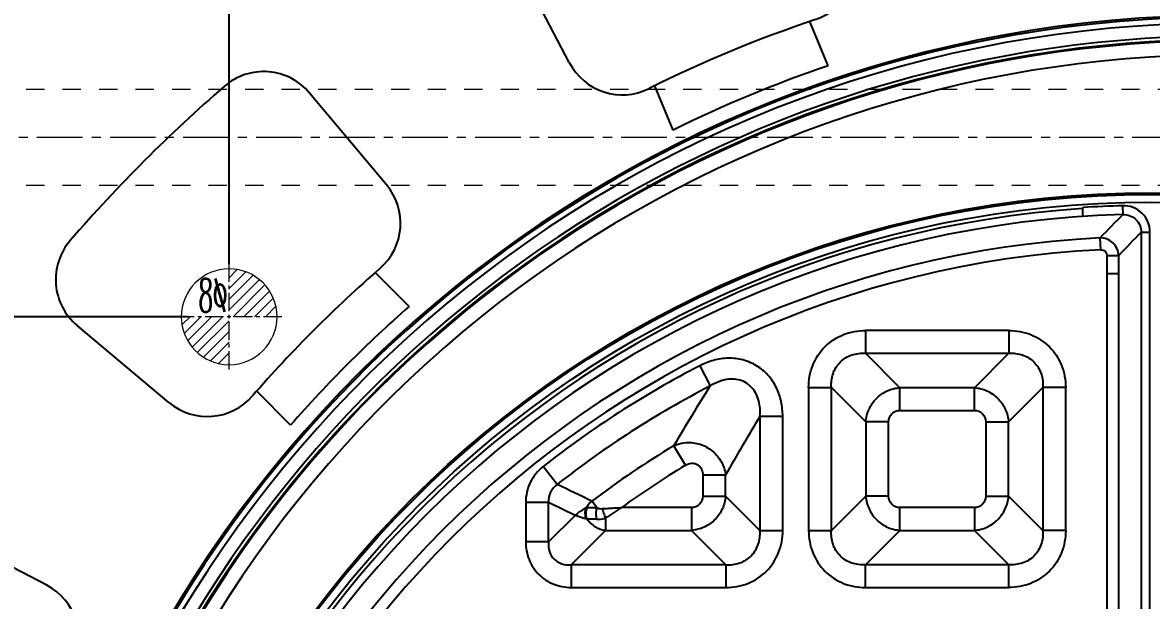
# Model space of a CAD drawing. Header units: millimetres. Extents: x 2141 to 4292, y -4498 to 2648.
# Drawn here: x 3454.8 to 3549.1, y -727.4 to -679.2 of the extents above; entities that cross this region are included whole.
import ezdxf

# ---------------------------------------------------------------- set-up
doc = ezdxf.new("R2010")
doc.units = ezdxf.units.MM
doc.header["$LTSCALE"] = 16.335
doc.header["$PDMODE"] = 3
doc.header["$PDSIZE"] = 0.3125
doc.linetypes.add('CENTER', pattern=[0.6, 0.375, -0.075, 0.075, -0.075])
doc.linetypes.add('HIDDEN', pattern=[0.2, 0.1, -0.1])
doc.layers.get('0').update_dxf_attribs({"linetype": 'CONTINUOUS'})
doc.layers.get('Defpoints').update_dxf_attribs({"linetype": 'CONTINUOUS'})
doc.layers.add('11', color=7, linetype='CONTINUOUS')
doc.layers.add('cool', color=153, linetype='HIDDEN', lineweight=9)
doc.layers.add('epin', color=13, linetype='CONTINUOUS', lineweight=9)
doc.styles.get("Standard").update_dxf_attribs({"font": 'txt', "width": 0.8})
doc.styles.add('TXT05', font='txt.shx', dxfattribs={"width": 0.5, "bigfont": 'gbcbig.shx'})
doc.dimstyles.get("Standard").update_dxf_attribs({"dimtxt": 0.15625, "dimasz": 0.1875, "dimexe": 0.125, "dimexo": 0.0625, "dimtad": 0, "dimtih": 1, "dimtoh": 1, "dimdsep": 46, "dimtxsty": 'Standard', "dimcen": 0.09, "dimadec": 0, "dimazin": 0, "dimtp": 0.01, "dimtm": 0.01, "dimtfac": 1, "dimtofl": 0, "dimtmove": 0, "dimatfit": 3, "dimfxl": 0, "dimtolj": 1, "dimarcsym": 0})

# ---------------------------------------------------------------- blocks, each defined once
blk = doc.blocks.new('epin_ejp_8')
at = {"layer": 'epin'}
h = blk.add_hatch(dxfattribs=at)
h.set_pattern_fill('_ANSI31', color=123, scale=0.2, angle=90, style=0)
h.set_pattern_definition([(135, (-3609.8168, 780.7174), (-0.44901281, -0.44901281), [])])
h.paths.add_polyline_path([(0, 4, 0.414214), (-4, 0), (0, 0)])
h.paths.add_polyline_path([(4, 0), (0, 0), (0, -4, 0.414214)])
at = {"layer": 'epin', "color": 1, "linetype": 'CENTER', "ltscale": 0.248791}
for p, q in [((0, -4.4), (0, 4.4)), ((-4.4, 0), (4.4, 0))]:
    blk.add_line(p, q, dxfattribs=at)
at = {"layer": 'epin'}
blk.add_circle((0, 0), 4, dxfattribs=at)
at = {"layer": 'epin', "color": 6, "style": 'TXT05', "width": 0.5}
blk.add_text('%%c8', height=2.8, dxfattribs=at).set_placement((0.16, 0.4))
blk = doc.blocks.new('*D115')
at = {"color": 4, "lineweight": -2}
blk.add_line((3468.659, -703.718), (3385.615, -703.718), dxfattribs=at)
at = {"layer": 'Defpoints', "color": 0}
for p in [(3385.615, -703.718), (3468.659, -703.718), (3555.085, -785.718)]:
    blk.add_point(p, dxfattribs=at)
at = {"color": 6, "insert": (3378.282, -703.718), "char_height": 5, "attachment_point": 5}
blk.add_mtext('\\A1;82.00', dxfattribs=at)
blk = doc.blocks.new('*D116')
at = {"color": 4, "lineweight": -2}
blk.add_line((3445.118, -688.718), (3385.615, -688.718), dxfattribs=at)
at = {"layer": 'Defpoints', "color": 0}
for p in [(3385.615, -688.718), (3445.118, -688.718), (3555.085, -785.718)]:
    blk.add_point(p, dxfattribs=at)
at = {"color": 6, "insert": (3378.282, -688.718), "char_height": 5, "attachment_point": 5}
blk.add_mtext('\\A1;97.00', dxfattribs=at)
blk = doc.blocks.new('*D117')
at = {"color": 4, "lineweight": -2}
blk.add_line((3507.659, -674.718), (3385.615, -674.718), dxfattribs=at)
at = {"layer": 'Defpoints', "color": 0}
for p in [(3385.615, -674.718), (3507.659, -674.718), (3555.085, -785.718)]:
    blk.add_point(p, dxfattribs=at)
at = {"color": 6, "insert": (3378.282, -674.718), "char_height": 5, "attachment_point": 5}
blk.add_mtext('\\A1;111.00', dxfattribs=at)
blk = doc.blocks.new('*D118')
at = {"color": 4, "lineweight": -2}
blk.add_line((3550.685, -668.718), (3385.615, -668.718), dxfattribs=at)
at = {"layer": 'Defpoints', "color": 0}
for p in [(3385.615, -668.718), (3550.685, -668.718), (3555.085, -785.718)]:
    blk.add_point(p, dxfattribs=at)
at = {"color": 6, "insert": (3377.615, -668.718), "char_height": 5, "attachment_point": 5}
blk.add_mtext('\\A1;117.00', dxfattribs=at)
blk = doc.blocks.new('*D119')
at = {"color": 4, "lineweight": -2}
for p, q in [((3395.615, -661.758), (3385.615, -661.758)), ((3405.615, -667.718), (3395.615, -661.758)), ((3423.709, -667.718), (3405.615, -667.718))]:
    blk.add_line(p, q, dxfattribs=at)
at = {"layer": 'Defpoints', "color": 0}
for p in [(3385.615, -661.758), (3423.709, -667.718), (3555.085, -785.718)]:
    blk.add_point(p, dxfattribs=at)
at = {"color": 6, "insert": (3377.615, -661.758), "char_height": 5, "attachment_point": 5}
blk.add_mtext('\\A1;118.00', dxfattribs=at)
blk = doc.blocks.new('*D113')
at = {"color": 4, "lineweight": -2}
for p, q in [((3512.059, -628.89), (3512.059, -618.89)), ((3512.089, -638.89), (3512.059, -628.89)), ((3512.089, -670.36), (3512.089, -638.89))]:
    blk.add_line(p, q, dxfattribs=at)
at = {"layer": 'Defpoints', "color": 0}
for p in [(3512.059, -618.89), (3512.089, -670.36), (3555.085, -785.718)]:
    blk.add_point(p, dxfattribs=at)
at = {"color": 6, "insert": (3512.059, -611.556), "char_height": 5, "attachment_point": 5, "rotation": 90}
blk.add_mtext('\\A1;43.00', dxfattribs=at)
blk = doc.blocks.new('*D125')
at = {"color": 4, "lineweight": -2}
for p, q in [((3473.059, -628.89), (3473.059, -618.89)), ((3472.089, -638.89), (3473.059, -628.89)), ((3472.089, -699.318), (3472.089, -638.89))]:
    blk.add_line(p, q, dxfattribs=at)
at = {"layer": 'Defpoints', "color": 0}
for p in [(3473.059, -618.89), (3472.089, -699.318), (3555.085, -785.718)]:
    blk.add_point(p, dxfattribs=at)
at = {"color": 6, "insert": (3473.059, -611.556), "char_height": 5, "attachment_point": 5, "rotation": 90}
blk.add_mtext('\\A1;83.00', dxfattribs=at)
blk = doc.blocks.new('*D126')
at = {"color": 4, "lineweight": -2}
for p, q in [((3451.059, -628.89), (3451.059, -618.89)), ((3450.089, -638.89), (3451.059, -628.89)), ((3450.089, -733.318), (3450.089, -638.89))]:
    blk.add_line(p, q, dxfattribs=at)
at = {"layer": 'Defpoints', "color": 0}
for p in [(3451.059, -618.89), (3450.089, -733.318), (3555.085, -785.718)]:
    blk.add_point(p, dxfattribs=at)
at = {"color": 6, "insert": (3451.059, -610.556), "char_height": 5, "attachment_point": 5, "rotation": 90}
blk.add_mtext('\\A1;105.00', dxfattribs=at)
blk = doc.blocks.new('*D127')
at = {"color": 4, "lineweight": -2}
blk.add_line((3426.585, -658.918), (3426.585, -618.89), dxfattribs=at)
at = {"layer": 'Defpoints', "color": 0}
for p in [(3426.585, -618.89), (3426.585, -658.918), (3555.085, -785.718)]:
    blk.add_point(p, dxfattribs=at)
at = {"color": 6, "insert": (3426.585, -609.89), "char_height": 5, "attachment_point": 5, "rotation": 90}
blk.add_mtext('\\A1;128.50', dxfattribs=at)
blk = doc.blocks.new('*D131')
at = {"color": 4, "lineweight": -2}
for p, q in [((3437.786, -630.751), (3437.786, -620.751)), ((3432.084, -640.751), (3437.786, -630.751)), ((3432.084, -776.718), (3432.084, -640.751))]:
    blk.add_line(p, q, dxfattribs=at)
at = {"layer": 'Defpoints', "color": 0}
for p in [(3437.786, -620.751), (3432.084, -776.718), (3555.085, -785.718)]:
    blk.add_point(p, dxfattribs=at)
at = {"color": 6, "insert": (3437.786, -612.084), "char_height": 5, "attachment_point": 5, "rotation": 90}
blk.add_mtext('\\A1;123.00', dxfattribs=at)
blk = doc.blocks.new('4')
at = {"layer": '11', "color": 3, "linetype": 'Continuous'}
for p, q in [((-12.852, 216.652), (-13.724, 226.616)), ((12.852, 216.656), (13.724, 226.619)), ((-7, 208.127), (-7, 212.136)), ((7, 208.13), (7, 212.139))]:
    blk.add_line(p, q, dxfattribs=at)
for centre, radius, start, end in [((-8.743, 227.051), 5, 94.10934, 185), ((0.026, 105), 127.366, 85.91485, 94.10934), ((8.743, 227.055), 5, 355, 85.91485), ((-7.871, 217.088), 5, 185, 274.03007), ((7.871, 217.092), 5, 265.99628, 355), ((0.026, 105), 107.366, 85.99628, 94.03007), ((0.026, 105), 103.366, 86.13132, 93.8975)]:
    blk.add_arc(centre, radius, start, end, dxfattribs=at)

msp = doc.modelspace()

# ---------------------------------------------------------------- linework, layer by layer
at = {"layer": '11', "color": 7, "linetype": 'Continuous'}
for p, q in [((3546.678, -694.443), (3546.699, -695.185)), ((3543.357, -694.599), (3543.357, -694.684)), ((3544.845, -698.12), (3544.794, -697.132)), ((3548.217, -696.662), (3548.217, -775.896)), ((3548.217, -696.662), (3548.96, -696.662)), ((3548.96, -775.896), (3548.96, -696.662)), ((3545.357, -698.607), (3545.357, -774.026)), ((3545.357, -698.607), (3546.347, -698.607)), ((3546.347, -774.03), (3546.347, -698.607)), ((3545.357, -700.096), (3546.347, -700.096)), ((3525.213, -704.864), (3525.213, -706.765)), ((3537.171, -704.864), (3525.213, -704.864)), ((3537.171, -704.864), (3537.171, -706.765)), ((3525.213, -706.765), (3528.086, -709.638)), ((3525.213, -706.765), (3537.171, -706.765)), ((3534.298, -709.638), (3537.171, -706.765)), ((3511.37, -707.808), (3512.243, -709.496)), ((3520.462, -709.615), (3520.462, -721.573)), ((3520.462, -709.615), (3522.362, -709.615)), ((3522.362, -721.573), (3522.362, -709.615)), ((3525.235, -712.488), (3522.362, -709.615)), ((3540.021, -709.615), (3537.148, -712.488)), ((3540.021, -709.615), (3540.021, -721.573)), ((3541.922, -709.615), (3540.021, -709.615)), ((3541.922, -721.573), (3541.922, -709.615)), ((3528.086, -711.538), (3528.086, -709.638)), ((3534.298, -709.638), (3528.086, -709.638)), ((3534.298, -711.538), (3534.298, -709.638)), ((3516.404, -712.028), (3516.404, -721.573)), ((3516.404, -712.028), (3518.304, -712.028)), ((3518.304, -721.573), (3518.304, -712.028)), ((3528.086, -711.538), (3534.298, -711.538)), ((3525.235, -712.488), (3525.235, -718.7)), ((3527.136, -712.488), (3525.235, -712.488)), ((3527.136, -718.7), (3527.136, -712.488)), ((3535.248, -712.488), (3535.248, -718.7)), ((3535.248, -712.488), (3537.148, -712.488)), ((3537.148, -718.7), (3537.148, -712.488)), ((3510.19, -716.109), (3509.21, -714.481)), ((3499.47, -717.724), (3498.294, -716.231)), ((3511.63, -716.923), (3511.63, -718.7)), ((3511.63, -716.923), (3513.531, -716.923)), ((3513.531, -718.7), (3513.531, -716.923)), ((3511.63, -718.7), (3513.531, -718.7)), ((3513.531, -718.7), (3516.404, -721.573)), ((3522.362, -721.573), (3525.235, -718.7)), ((3527.136, -718.7), (3525.235, -718.7)), ((3535.248, -718.7), (3537.148, -718.7)), ((3537.148, -718.7), (3540.021, -721.573)), ((3496.844, -719.217), (3496.844, -722.523)), ((3498.745, -719.217), (3496.844, -719.217)), ((3498.745, -722.523), (3498.745, -719.217)), ((3500.964, -720.304), (3498.745, -719.217)), ((3501.989, -719.649), (3502.777, -719.65)), ((3502.777, -719.65), (3502.37, -719.113)), ((3510.68, -719.65), (3504.837, -719.65)), ((3510.68, -719.65), (3510.68, -721.551)), ((3528.086, -721.551), (3528.086, -719.65)), ((3534.298, -719.65), (3528.086, -719.65)), ((3534.298, -719.65), (3534.298, -721.551)), ((3498.745, -722.523), (3500.964, -720.304)), ((3502.777, -720.628), (3501.989, -720.628)), ((3503.518, -720.518), (3503.518, -721.551)), ((3503.518, -721.551), (3500.645, -724.424)), ((3503.518, -721.551), (3510.68, -721.551)), ((3513.553, -724.424), (3510.68, -721.551)), ((3516.404, -721.573), (3518.304, -721.573)), ((3520.462, -721.573), (3522.362, -721.573)), ((3528.086, -721.551), (3525.213, -724.424)), ((3528.086, -721.551), (3534.298, -721.551)), ((3537.171, -724.424), (3534.298, -721.551)), ((3541.922, -721.573), (3540.021, -721.573)), ((3498.745, -722.523), (3496.844, -722.523)), ((3500.645, -724.424), (3500.645, -726.324)), ((3513.553, -724.424), (3500.645, -724.424)), ((3513.553, -724.424), (3513.553, -726.324)), ((3525.213, -726.324), (3525.213, -724.424)), ((3537.171, -724.424), (3525.213, -724.424)), ((3537.171, -726.324), (3537.171, -724.424)), ((3500.645, -726.324), (3513.553, -726.324)), ((3525.213, -726.324), (3537.171, -726.324))]:
    msp.add_line(p, q, dxfattribs=at)
for radius in [87.342, 87.216, 86.564]:
    msp.add_circle((3549.081, -780.718), radius, dxfattribs=at)
for centre, radius, start, end in [((3555.111, -780.718), 102.032, 15.93718, 173.82065), ((3555.111, -780.718), 102.166, 11.51801, 171.23114), ((3555.111, -780.718), 101.53, 16.85876, 173.82581), ((3555.111, -780.718), 100.442, 17.04696, 159.08959), ((3555.111, -780.718), 100.141, 16.58737, 159.08959), ((3555.111, -780.718), 100.057, 13.76735, 158.94397), ((3555.111, -780.718), 98.859, 11.90883, 158.81116), ((3549.081, -780.718), 86.309, 91.59517, 93.80239), ((3549.081, -780.718), 86.224, 93.80612, 176.19392), ((3549.081, -780.718), 85.566, 91.59517, 178.40483), ((3714.353, -861.114), 235.882, 135.29621, 135.9578), ((3549.081, -780.716), 83.694, 92.93581, 177.06419), ((3714.026, -857.922), 231.295, 135.79661, 136.46512), ((3549.081, -780.716), 82.705, 92.93581, 177.06419), ((3549.081, -780.718), 82.085, 117.34893, 128.22237), ((3549.081, -780.718), 80.184, 117.34891, 128.22238), ((3663.939, -805.228), 179.377, 147.7448, 149.60868), ((3666.284, -803.291), 175.479, 148.66252, 150.51576), ((3549.081, -780.718), 77.311, 121.04538, 127.17051), ((3549.081, -780.718), 75.411, 121.04547, 125.92336), ((3341.572, -1051.135), 368.91, 64.15909, 64.65859), ((3568.603, -817.975), 117.191, 122.96436, 123.73617)]:
    msp.add_arc(centre, radius, start, end, dxfattribs=at)
for points, knots in [([(3548.96, -696.662), (3548.96, -696.367), (3548.843, -695.772), (3548.335, -695.022), (3547.571, -694.534), (3546.972, -694.434), (3546.678, -694.443)], [0, 0, 0, 0, 0.24999, 0.499998, 0.750008, 1, 1, 1, 1]), ([(3543.358, -695.329), (3543.363, -695.303), (3543.363, -695.228), (3543.365, -695.087), (3543.361, -694.898), (3543.359, -694.758), (3543.357, -694.684)], [0, 0, 0, 0, 0.121498, 0.348017, 0.653501, 1, 1, 1, 1]), ([(3546.699, -695.185), (3546.895, -695.176), (3547.296, -695.24), (3547.813, -695.558), (3548.147, -696.067), (3548.22, -696.465), (3548.217, -696.662)], [0, 0, 0, 0, 0.249758, 0.500054, 0.750289, 1, 1, 1, 1]), ([(3546.347, -698.607), (3546.343, -698.411), (3546.251, -698.015), (3545.898, -697.525), (3545.39, -697.197), (3544.99, -697.126), (3544.794, -697.132)], [0, 0, 0, 0, 0.249501, 0.500004, 0.750504, 1, 1, 1, 1]), ([(3544.845, -698.12), (3544.91, -698.119), (3545.043, -698.137), (3545.217, -698.241), (3545.33, -698.41), (3545.355, -698.542), (3545.357, -698.607)], [0, 0, 0, 0, 0.250037, 0.499988, 0.749995, 1, 1, 1, 1]), ([(3520.462, -709.615), (3520.462, -708.994), (3520.687, -707.738), (3521.731, -706.133), (3523.336, -705.089), (3524.592, -704.864), (3525.213, -704.864)], [0, 0, 0, 0, 0.250128, 0.500002, 0.74987, 1, 1, 1, 1]), ([(3537.171, -704.864), (3537.792, -704.864), (3539.048, -705.089), (3540.653, -706.133), (3541.697, -707.738), (3541.922, -708.994), (3541.922, -709.615)], [0, 0, 0, 0, 0.250128, 0.500002, 0.74987, 1, 1, 1, 1]), ([(3522.362, -709.615), (3522.34, -709.236), (3522.421, -708.455), (3523.032, -707.434), (3524.053, -706.824), (3524.834, -706.742), (3525.213, -706.765)], [0, 0, 0, 0, 0.24931, 0.500088, 0.750809, 1, 1, 1, 1]), ([(3537.171, -706.765), (3537.55, -706.742), (3538.138, -706.806), (3538.839, -707.127), (3539.449, -707.606), (3539.962, -708.456), (3540.045, -709.236), (3540.021, -709.615)], [0, 0, 0, 0, 0.248846, 0.374743, 0.500927, 0.751304, 1, 1, 1, 1]), ([(3518.304, -712.028), (3518.293, -711.615), (3518.218, -710.787), (3517.817, -709.6), (3517.114, -708.562), (3516.152, -707.755), (3514.994, -707.264), (3513.748, -707.13), (3512.511, -707.312), (3511.739, -707.622), (3511.37, -707.808)], [0, 0, 0, 0, 0.125119, 0.250062, 0.375157, 0.500179, 0.625152, 0.750127, 0.875042, 1, 1, 1, 1]), ([(3513.299, -709.03), (3513.208, -709.054), (3512.839, -709.17), (3512.491, -709.343), (3512.244, -709.496)], [0, 0, 0, 0, 0.246244, 1, 1, 1, 1]), ([(3516.404, -712.027), (3516.437, -711.603), (3516.4, -710.947), (3516.101, -710.135), (3515.73, -709.593), (3515.211, -709.18), (3514.391, -708.872), (3513.713, -708.918), (3513.299, -709.029)], [0, 0, 0, 0, 0.24741, 0.372541, 0.498408, 0.624755, 0.751034, 1, 1, 1, 1]), ([(3525.235, -712.488), (3525.26, -712.127), (3525.445, -711.403), (3526.084, -710.486), (3527.001, -709.847), (3527.725, -709.662), (3528.086, -709.638)], [0, 0, 0, 0, 0.248747, 0.500042, 0.751306, 1, 1, 1, 1]), ([(3534.298, -709.638), (3534.659, -709.662), (3535.383, -709.847), (3536.3, -710.486), (3536.939, -711.403), (3537.124, -712.127), (3537.148, -712.488)], [0, 0, 0, 0, 0.248747, 0.500042, 0.751306, 1, 1, 1, 1]), ([(3527.136, -712.488), (3527.136, -712.245), (3527.328, -711.73), (3527.843, -711.538), (3528.086, -711.538)], [0, 0, 0, 0, 0.500117, 1, 1, 1, 1]), ([(3534.298, -711.538), (3534.541, -711.538), (3535.056, -711.73), (3535.248, -712.245), (3535.248, -712.488)], [0, 0, 0, 0, 0.500117, 1, 1, 1, 1]), ([(3509.21, -714.481), (3509.29, -714.444), (3509.621, -714.31), (3509.976, -714.238), (3510.243, -714.22)], [0, 0, 0, 0, 0.248218, 1, 1, 1, 1]), ([(3510.243, -714.22), (3510.632, -714.194), (3511.432, -714.296), (3512.483, -714.876), (3513.246, -715.79), (3513.489, -716.545), (3513.531, -716.923)], [0, 0, 0, 0, 0.250851, 0.504398, 0.755317, 1, 1, 1, 1]), ([(3510.19, -716.109), (3510.339, -716.028), (3510.589, -715.942), (3510.932, -715.954), (3511.177, -716.045), (3511.379, -716.208), (3511.567, -716.496), (3511.624, -716.754), (3511.63, -716.923)], [0, 0, 0, 0, 0.249283, 0.374749, 0.50004, 0.625485, 0.750813, 1, 1, 1, 1]), ([(3498.294, -716.231), (3497.848, -716.582), (3497.103, -717.498), (3496.844, -718.649), (3496.844, -719.217)], [0, 0, 0, 0, 0.500008, 1, 1, 1, 1]), ([(3499.47, -717.724), (3499.237, -717.89), (3498.841, -718.341), (3498.731, -718.931), (3498.745, -719.217)], [0, 0, 0, 0, 0.500013, 1, 1, 1, 1]), ([(3513.531, -718.7), (3513.507, -719.062), (3513.321, -719.786), (3512.683, -720.703), (3511.766, -721.341), (3511.042, -721.526), (3510.68, -721.551)], [0, 0, 0, 0, 0.248747, 0.500042, 0.751306, 1, 1, 1, 1]), ([(3511.63, -718.7), (3511.63, -718.943), (3511.438, -719.458), (3510.924, -719.65), (3510.68, -719.65)], [0, 0, 0, 0, 0.500117, 1, 1, 1, 1]), ([(3525.235, -718.7), (3525.26, -719.061), (3525.446, -719.785), (3526.086, -720.7), (3527.001, -721.34), (3527.725, -721.526), (3528.086, -721.551)], [0, 0, 0, 0, 0.24869, 0.500003, 0.751313, 1, 1, 1, 1]), ([(3528.086, -719.65), (3527.843, -719.65), (3527.328, -719.458), (3527.136, -718.943), (3527.136, -718.7)], [0, 0, 0, 0, 0.500117, 1, 1, 1, 1]), ([(3534.298, -721.551), (3534.659, -721.526), (3535.383, -721.34), (3536.298, -720.7), (3536.937, -719.785), (3537.124, -719.061), (3537.148, -718.7)], [0, 0, 0, 0, 0.248689, 0.500003, 0.751312, 1, 1, 1, 1]), ([(3535.248, -718.7), (3535.248, -718.943), (3535.056, -719.458), (3534.541, -719.65), (3534.298, -719.65)], [0, 0, 0, 0, 0.500117, 1, 1, 1, 1]), ([(3500.964, -720.304), (3501.026, -720.247), (3501.319, -719.999), (3501.648, -719.796), (3501.912, -719.656)], [0, 0, 0, 0, 0.219281, 1, 1, 1, 1]), ([(3501.936, -720.61), (3501.861, -720.463), (3501.779, -720.135), (3501.845, -719.803), (3501.912, -719.656)], [0, 0, 0, 0, 0.503877, 1, 1, 1, 1]), ([(3501.989, -720.628), (3501.915, -720.478), (3501.841, -720.138), (3501.917, -719.801), (3501.989, -719.65)], [0, 0, 0, 0, 0.5, 1, 1, 1, 1]), ([(3502.778, -720.627), (3502.745, -720.466), (3502.722, -720.138), (3502.744, -719.809), (3502.777, -719.65)], [0, 0, 0, 0, 0.501504, 1, 1, 1, 1]), ([(3502.79, -719.667), (3502.824, -719.683), (3502.899, -719.703), (3503.053, -719.739), (3503.176, -719.756), (3503.257, -719.75)], [0, 0, 0, 0, 0.236842, 0.484722, 1, 1, 1, 1]), ([(3503.258, -719.737), (3503.387, -719.729), (3503.914, -719.697), (3504.44, -719.674), (3504.837, -719.65)], [0, 0, 0, 0, 0.24639, 1, 1, 1, 1]), ([(3503.519, -720.518), (3503.468, -720.393), (3503.378, -720.139), (3503.297, -719.881), (3503.261, -719.75)], [0, 0, 0, 0, 0.498008, 1, 1, 1, 1]), ([(3501.936, -720.61), (3501.839, -720.586), (3501.51, -720.5), (3501.185, -720.396), (3500.964, -720.304)], [0, 0, 0, 0, 0.294614, 1, 1, 1, 1]), ([(3501.989, -720.628), (3502.165, -720.88), (3502.623, -721.312), (3503.219, -721.519), (3503.518, -721.551)], [0, 0, 0, 0, 0.505655, 1, 1, 1, 1]), ([(3502.777, -720.628), (3502.838, -720.628), (3503.088, -720.62), (3503.339, -720.578), (3503.518, -720.518)], [0, 0, 0, 0, 0.241707, 1, 1, 1, 1]), ([(3513.553, -726.324), (3514.174, -726.324), (3515.43, -726.098), (3517.036, -725.055), (3518.079, -723.45), (3518.304, -722.194), (3518.304, -721.573)], [0, 0, 0, 0, 0.250157, 0.500035, 0.749897, 1, 1, 1, 1]), ([(3513.553, -724.424), (3513.94, -724.447), (3514.72, -724.361), (3515.73, -723.749), (3516.341, -722.74), (3516.427, -721.959), (3516.404, -721.573)], [0, 0, 0, 0, 0.25377, 0.5, 0.74623, 1, 1, 1, 1]), ([(3520.462, -721.573), (3520.473, -722.194), (3520.683, -723.45), (3521.733, -725.053), (3523.336, -726.101), (3524.592, -726.315), (3525.213, -726.324)], [0, 0, 0, 0, 0.250134, 0.500034, 0.749908, 1, 1, 1, 1]), ([(3525.213, -724.424), (3524.833, -724.446), (3524.053, -724.365), (3523.032, -723.754), (3522.422, -722.733), (3522.34, -721.952), (3522.362, -721.573)], [0, 0, 0, 0, 0.24931, 0.500088, 0.750809, 1, 1, 1, 1]), ([(3541.922, -721.573), (3541.922, -722.194), (3541.697, -723.45), (3540.653, -725.055), (3539.048, -726.099), (3537.792, -726.324), (3537.171, -726.324)], [0, 0, 0, 0, 0.250128, 0.500002, 0.74987, 1, 1, 1, 1]), ([(3540.021, -721.573), (3540.044, -721.953), (3539.962, -722.733), (3539.351, -723.754), (3538.33, -724.364), (3537.55, -724.446), (3537.171, -724.424)], [0, 0, 0, 0, 0.24931, 0.500088, 0.750809, 1, 1, 1, 1]), ([(3496.844, -722.523), (3496.853, -723.02), (3497.022, -724.024), (3497.861, -725.307), (3499.144, -726.145), (3500.149, -726.316), (3500.645, -726.324)], [0, 0, 0, 0, 0.250134, 0.500026, 0.7499, 1, 1, 1, 1]), ([(3498.745, -722.523), (3498.722, -722.786), (3498.763, -723.314), (3499.165, -724.003), (3499.854, -724.405), (3500.383, -724.446), (3500.645, -724.424)], [0, 0, 0, 0, 0.255865, 0.5, 0.744132, 1, 1, 1, 1])]:
    msp.add_open_spline(points, degree=3, knots=knots, dxfattribs=at)
for points in [[(3502.37, -719.113), (3502.19, -719.265), (3502.034, -719.451), (3501.914, -719.654)], [(3501.914, -719.654), (3501.938, -719.649), (3501.964, -719.647), (3501.989, -719.649)], [(3501.989, -720.628), (3501.972, -720.62), (3501.954, -720.614), (3501.936, -720.61)]]:
    msp.add_open_spline(points, degree=3, dxfattribs=at)
at = {"layer": 'cool', "ltscale": 0.932966}
for p, q in [((3409.415, -684.718), (3700.755, -684.718)), ((3409.415, -692.718), (3700.755, -692.718))]:
    msp.add_line(p, q, dxfattribs=at)
at = {"layer": 'cool', "color": 1, "linetype": 'CENTER', "ltscale": 0.621977}
msp.add_line((3395.085, -688.718), (3715.085, -688.718), dxfattribs=at)

# ---------------------------------------------------------------- block references
for p, rotation in [((3595.269, -877.736), 22.50000000000499), ((3629.339, -854.983), 45.0000000000046), ((3652.109, -820.924), 67.49999999999673)]:
    msp.add_blockref('4', p, dxfattribs=dict(rotation=rotation))
at = {"layer": 'epin', "xscale": -1, "rotation": 359.9999999999956}
msp.add_blockref('epin_ejp_8', (3472.089, -703.718), dxfattribs=at)

# ---------------------------------------------------------------- dimensions: what is measured, and where the dimension line sits
for feature_location, offset, dtype, picture, middle in [((3426.585, -658.918), (0, 40.029), 1, '*D127', (3426.585, -609.89)), ((3450.089, -733.318), (0.97, 114.429), 1, '*D126', (3451.059, -610.556)), ((3432.084, -776.718), (5.702, 155.967), 1, '*D131', (3437.786, -612.084)), ((3472.089, -699.318), (0.97, 80.429), 1, '*D125', (3473.059, -611.556)), ((3512.089, -670.36), (-0.03, 51.471), 1, '*D113', (3512.059, -611.556)), ((3423.709, -667.718), (-38.094, 5.961), 0, '*D119', (3377.615, -661.758)), ((3550.685, -668.718), (-165.07, 0), 0, '*D118', (3377.615, -668.718)), ((3507.659, -674.718), (-122.044, 0), 0, '*D117', (3378.282, -674.718)), ((3445.118, -688.718), (-59.503, 0), 0, '*D116', (3378.282, -688.718)), ((3468.659, -703.718), (-83.044, 0), 0, '*D115', (3378.282, -703.718))]:
    dim = msp.add_ordinate_dim(feature_location=feature_location, offset=offset, dtype=dtype, origin=(3555.085, -785.718), dimstyle='Standard', override={"dimtxt": 5, "dimasz": 5, "dimexe": 0, "dimexo": 0, "dimgap": 0, "dimtih": 0, "dimtoh": 0, "dimzin": 0, "dimcen": 0, "dimclrd": 4, "dimclre": 4, "dimclrt": 6, "dimadec": 2, "dimtp": 0, "dimtm": 0, "dimtzin": 0})
    dim.commit()
    dim.dimension.update_dxf_attribs({"geometry": picture, "text_midpoint": middle})

doc.saveas('drawing.dxf')
